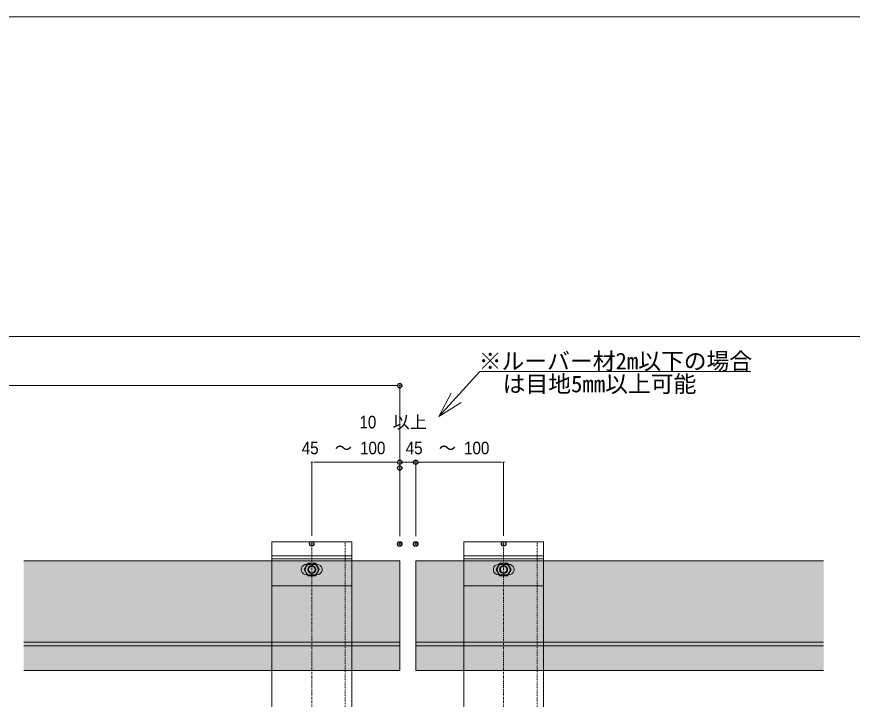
# Model space of a CAD drawing. Units: millimetres, scale not verified. Extents: x -1200 to 1200, y -500 to 500.
# Drawn here: x 969.8 to 1074.3, y -235.4 to -150 of the extents above; entities that cross this region are included whole.
import ezdxf
from ezdxf.enums import TextEntityAlignment as Align

# ---------------------------------------------------------------- set-up
doc = ezdxf.new("R2010")
doc.units = ezdxf.units.MM
doc.header["$LTSCALE"] = 1.1
doc.header["$PDMODE"] = 32
doc.header["$PDSIZE"] = 0.55
doc.linetypes.add('CHAIN1', pattern=[8, 5, -1, 1, -1])
doc.linetypes.add('DASHED1', pattern=[1.8, 1.2, -0.6])
for name, color, linetype, lineweight in [('0-0_一般', 7, 'Continuous', 9), ('0-1_0', 7, 'Continuous', 9), ('0-3_寸法', 7, 'Continuous', 9), ('0-4_ルーバー', 7, 'Continuous', 9), ('0-7_ストリンガー', 7, 'Continuous', 9), ('0-9_傾斜ピース', 7, 'Continuous', 9), ('0-B_文字', 7, 'Continuous', 9)]:
    doc.layers.add(name, color=color, linetype=linetype, lineweight=lineweight)
doc.layers.add('0-6_ハッチング', color=254, linetype='Continuous')
doc.layers.add('0-A_Defpoints', color=7, linetype='Continuous')
doc.styles.add('Osaka', font='')
doc.styles.add('ＭＳ ゴシック', font='')
doc.styles.get('Osaka').set_extended_font_data('Osaka')
doc.styles.get('ＭＳ ゴシック').set_extended_font_data('MS Gothic')

# ---------------------------------------------------------------- blocks, each defined once
blk = doc.blocks.new('グループ-178-1')
at = {"layer": '0-7_ストリンガー'}
for p, q in [((-125, 1740.77), (-125, -1740.77)), ((125, 1740.77), (-125, 1740.77)), ((125, 1740.77), (125, -1740.77))]:
    blk.add_line(p, q, dxfattribs=at)
at = {"layer": '0-7_ストリンガー', "linetype": 'CHAIN1'}
blk.add_line((0, -1740.77), (0, 1740.77), dxfattribs=at)
at = {"layer": '0-7_ストリンガー', "linetype": 'DASHED1'}
blk.add_line((105, 1740.77), (105, -1740.77), dxfattribs=at)
blk = doc.blocks.new('シンボル-32')
at = {"layer": '0-7_ストリンガー'}
blk.add_blockref('グループ-178-1', (0, 0), dxfattribs=at)
blk = doc.blocks.new('グループ-368-1')
at = {"layer": '0-4_ルーバー'}
for p, q in [((143017.39, 171543.28), (141742.39, 171543.28)), ((143017.39, 171532.61), (141742.39, 171532.61))]:
    blk.add_line(p, q, dxfattribs=at)
blk.add_lwpolyline([(143017.39, 171454.73), (141742.39, 171454.73), (141742.39, 171797.73), (143017.39, 171797.73)], dxfattribs=at)
blk = doc.blocks.new('グループ-389-1')
at = {"layer": '0-9_傾斜ピース'}
for p, q in [((142142.39, 171813.18), (141892.39, 171813.18)), ((141892.39, 171813.18), (141892.39, 171797.73)), ((141892.39, 171804.8), (142142.39, 171804.8)), ((141892.39, 171719.95), (141892.39, 171797.73)), ((142142.39, 171797.73), (142142.39, 171813.18)), ((142142.39, 171797.73), (142142.39, 171719.95)), ((141892.39, 171719.95), (142142.39, 171719.95))]:
    blk.add_line(p, q, dxfattribs=at)
blk = doc.blocks.new('グループ-390-1')
at = {"layer": '0-9_傾斜ピース'}
for p, q in [((141994.3, 171770.68), (142005.84, 171790.68)), ((142005.84, 171790.68), (142028.94, 171790.68)), ((142028.94, 171790.68), (142040.48, 171770.68)), ((142005.84, 171750.68), (141994.3, 171770.68)), ((142040.48, 171770.68), (142028.94, 171750.68)), ((142028.94, 171750.68), (142005.84, 171750.68))]:
    blk.add_line(p, q, dxfattribs=at)
for radius in [20, 12.5, 10.34]:
    blk.add_circle((142017.39, 171770.68), radius, dxfattribs=at)
blk = doc.blocks.new('グループ-391-1')
at = {"layer": '0-9_傾斜ピース'}
blk.add_lwpolyline([(142049.1, 171765.66), (142049.89, 171770.68), (142049.1, 171775.7), (142046.79, 171780.23), (142043.19, 171783.82), (142038.66, 171786.13), (142033.64, 171786.93), (142001.14, 171786.93), (141995.58, 171785.95), (141990.7, 171783.13), (141987.07, 171778.8), (141985.14, 171773.5), (141985.14, 171767.86), (141987.07, 171762.55), (141990.7, 171758.23), (141995.58, 171755.41), (142001.14, 171754.43), (142033.64, 171754.43), (142038.66, 171755.22), (142043.19, 171757.53), (142046.79, 171761.13)], close=True, dxfattribs=at)
for name in ['グループ-389-1', 'グループ-390-1']:
    blk.add_blockref(name, (0, 0), dxfattribs=at)
blk = doc.blocks.new('グループ-1058-1')
at = {"layer": '0-4_ルーバー'}
for p, q in [((140517.39, 171543.28), (141692.39, 171543.28)), ((140517.39, 171532.61), (141692.39, 171532.61))]:
    blk.add_line(p, q, dxfattribs=at)
blk.add_lwpolyline([(140517.39, 171454.73), (141692.39, 171454.73), (141692.39, 171797.73), (140517.39, 171797.73)], dxfattribs=at)
blk = doc.blocks.new('グループ-1079-1')
at = {"layer": '0-9_傾斜ピース'}
for p, q in [((141292.39, 171813.18), (141542.39, 171813.18)), ((141292.39, 171797.73), (141292.39, 171813.18)), ((141542.39, 171804.8), (141292.39, 171804.8)), ((141292.39, 171797.73), (141292.39, 171719.95)), ((141542.39, 171813.18), (141542.39, 171797.73)), ((141542.39, 171719.95), (141542.39, 171797.73)), ((141542.39, 171719.95), (141292.39, 171719.95))]:
    blk.add_line(p, q, dxfattribs=at)
blk = doc.blocks.new('グループ-1080-1')
at = {"layer": '0-9_傾斜ピース'}
for p, q in [((141405.84, 171790.68), (141394.3, 171770.68)), ((141428.94, 171790.68), (141405.84, 171790.68)), ((141440.48, 171770.68), (141428.94, 171790.68)), ((141394.3, 171770.68), (141405.84, 171750.68)), ((141428.94, 171750.68), (141440.48, 171770.68)), ((141405.84, 171750.68), (141428.94, 171750.68))]:
    blk.add_line(p, q, dxfattribs=at)
for radius in [20, 12.5, 10.34]:
    blk.add_circle((141417.39, 171770.68), radius, dxfattribs=at)
blk = doc.blocks.new('グループ-1081-1')
at = {"layer": '0-9_傾斜ピース'}
blk.add_lwpolyline([(141385.69, 171765.66), (141384.89, 171770.68), (141385.69, 171775.7), (141387.99, 171780.23), (141391.59, 171783.82), (141396.12, 171786.13), (141401.14, 171786.93), (141433.64, 171786.93), (141439.2, 171785.95), (141444.09, 171783.13), (141447.71, 171778.8), (141449.64, 171773.5), (141449.64, 171767.86), (141447.71, 171762.55), (141444.09, 171758.23), (141439.2, 171755.41), (141433.64, 171754.43), (141401.14, 171754.43), (141396.12, 171755.22), (141391.59, 171757.53), (141387.99, 171761.13)], close=True, dxfattribs=at)
for name in ['グループ-1079-1', 'グループ-1080-1']:
    blk.add_blockref(name, (0, 0), dxfattribs=at)
blk = doc.blocks.new('_DOT')
at = {"layer": '0-1_0'}
for p, q in [((-2.5, 0), (-5, 0)), ((-1.25, 0), (1.25, 0))]:
    blk.add_line(p, q, dxfattribs=at)

msp = doc.modelspace()

# ---------------------------------------------------------------- linework, layer by layer
at = {"layer": '0-0_一般', "color": 4}
msp.add_line((1200, -150), (-600, -150), dxfattribs=at)
at = {"layer": '0-0_一般'}
msp.add_lwpolyline([(698.607, -190), (1098.607, -190), (1098.607, -450), (698.607, -450)], close=True, dxfattribs=at)
at = {"layer": '0-3_寸法'}
for p, q in [((842.196, -196.162), (1017.195, -196.162)), ((1017.696, -205.467), (1017.696, -196.162)), ((1006.696, -214.947), (1006.696, -205.748)), ((1007.196, -205.748), (1017.195, -205.748)), ((1017.195, -205.748), (1016.694, -205.748)), ((1017.696, -214.947), (1017.696, -205.748)), ((1017.696, -215.009), (1017.696, -205.748)), ((1019.696, -205.748), (1017.696, -205.748)), ((1019.696, -214.947), (1019.696, -205.748)), ((1019.696, -215.009), (1019.696, -205.748)), ((1030.195, -205.748), (1020.196, -205.748)), ((1020.196, -205.748), (1020.697, -205.748)), ((1030.696, -214.947), (1030.696, -205.748))]:
    msp.add_line(p, q, dxfattribs=at)
at = {"layer": '0-6_ハッチング'}
for points in [[(970.696, -231.792), (970.696, -218.073), (1017.696, -231.792), (1017.696, -218.073)], [(1019.696, -231.792), (1019.696, -218.073), (1070.696, -231.792), (1070.696, -218.073)]]:
    msp.add_solid(points, dxfattribs=at)
at = {"layer": '0-A_Defpoints'}
for p in [(1017.696, -196.162), (1017.696, -205.748), (1019.696, -205.748), (1017.696, -206.467), (1006.696, -215.947), (1017.696, -215.947), (1017.696, -216.009), (1019.696, -215.947), (1019.696, -216.009), (1030.696, -215.947)]:
    msp.add_point(p, dxfattribs=at)
at = {"layer": '0-B_文字'}
for points in [[(1061.584, -194.392), (1027.717, -194.392), (1022.6, -199.999)], [(1025.388, -198.257), (1022.6, -199.999), (1024.143, -197.097)]]:
    msp.add_lwpolyline(points, dxfattribs=at)

# ---------------------------------------------------------------- block references
at = {"layer": '0-3_寸法', "xscale": 0.1001489, "yscale": 0.1001489}
for p in [(1017.696, -196.162), (1017.696, -205.748), (1017.696, -205.748), (1030.696, -205.748)]:
    msp.add_blockref('_DOT', p, dxfattribs=at)
at = {"layer": '0-3_寸法', "xscale": 0.1001489, "yscale": 0.1001489, "rotation": 180}
for p in [(1006.696, -205.748), (1019.696, -205.748), (1019.696, -205.748)]:
    msp.add_blockref('_DOT', p, dxfattribs=at)
at = {"layer": '0-4_ルーバー', "xscale": 0.04, "yscale": 0.04}
for name in ['グループ-1058-1', 'グループ-368-1']:
    msp.add_blockref(name, (-4650, -7090), dxfattribs=at)
at = {"layer": '0-7_ストリンガー', "xscale": 0.04, "yscale": 0.04}
for p in [(1006.696, -285.311), (1030.696, -285.311)]:
    msp.add_blockref('シンボル-32', p, dxfattribs=at)
at = {"layer": '0-9_傾斜ピース', "xscale": 0.04, "yscale": 0.04}
for name in ['グループ-1081-1', 'グループ-391-1']:
    msp.add_blockref(name, (-4650, -7090), dxfattribs=at)

# ---------------------------------------------------------------- texts
at = {"layer": '0-3_寸法', "style": 'Osaka', "width": 0.9}
for s, p in [('10', (1012.661, -201.982)), ('45', (1005.445, -205.223)), ('100', (1012.741, -205.223)), ('45', (1018.445, -205.223)), ('100', (1025.741, -205.223))]:
    msp.add_text(s, height=1.576, dxfattribs=at).set_placement(p, align=Align.BOTTOM_LEFT)
at = {"layer": '0-3_寸法', "style": 'Osaka'}
for s, p in [('以上', (1016.798, -201.982)), ('～', (1009.582, -205.223)), ('～', (1022.582, -205.223))]:
    msp.add_text(s, height=1.576, dxfattribs=at).set_placement(p, align=Align.BOTTOM_LEFT)
at = {"layer": '0-B_文字', "style": 'ＭＳ ゴシック'}
for s, height, p in [('※ルーバー材2m以下の場合', 2.089, (1027.583, -194.759)), ('\u3000は目地5mm以上可能', 2.09, (1027.717, -197.617))]:
    msp.add_text(s, height=height, dxfattribs=at).set_placement(p, align=Align.BOTTOM_LEFT)

doc.saveas('drawing.dxf')
